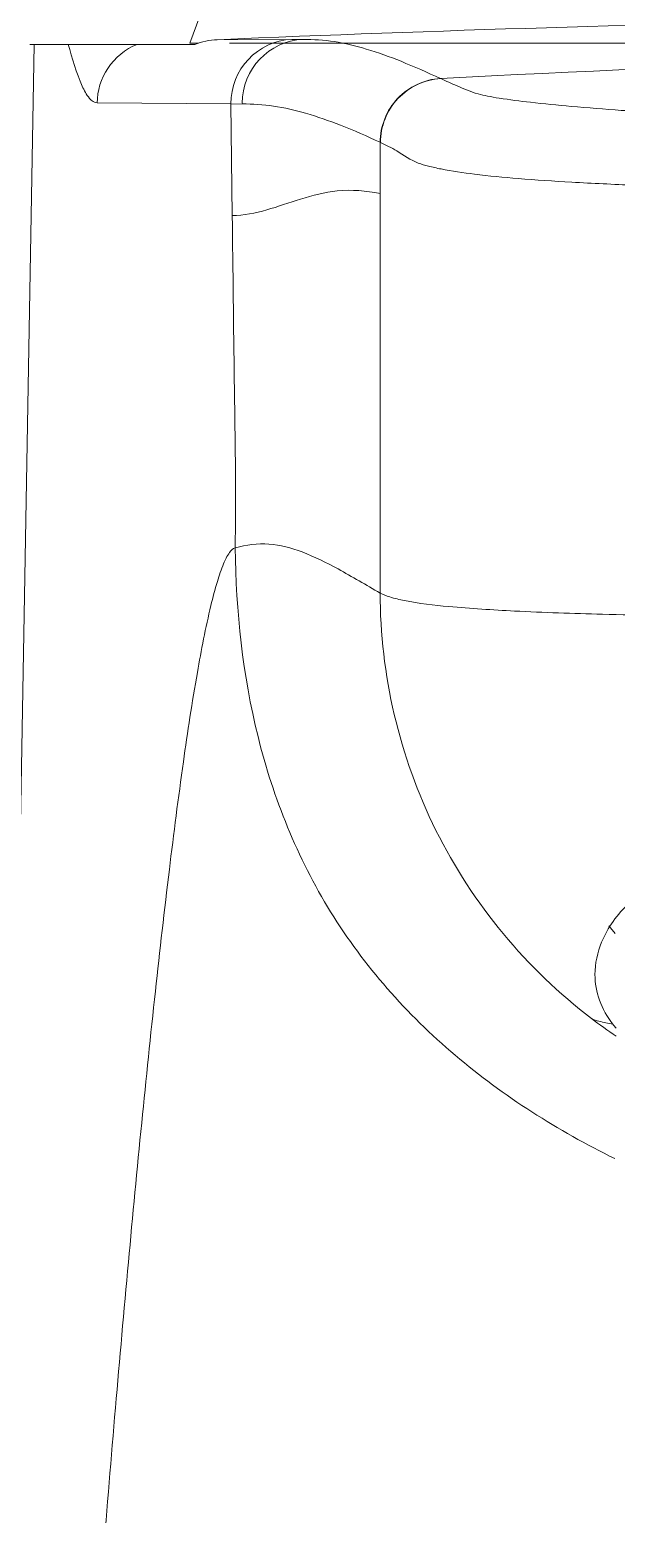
# Model space of a CAD drawing. Header units: millimetres. Extents: x 1931 to 2525, y -1753 to -1333.
# Drawn here: x 2317.28 to 2328.28, y -1610.39 to -1582.51 of the extents above; entities that cross this region are included whole.
import ezdxf

# ---------------------------------------------------------------- set-up
doc = ezdxf.new("R2010")
doc.units = ezdxf.units.MM
doc.header["$LTSCALE"] = 0.1
doc.layers.get('0').update_dxf_attribs({"lineweight": 13})

msp = doc.modelspace()

# ---------------------------------------------------------------- linework, layer by layer
at = {"color": 7, "linetype": 'Continuous'}
for p, q in [((2320.838, -1581.268), (2320.284, -1582.768)), ((2320.444, -1582.768), (2320.284, -1582.768)), ((2320.801, -1582.703), (2322.199, -1582.696)), ((2359.541, -1582.768), (2321.03, -1582.768)), ((2322.408, -1582.696), (2322.199, -1582.696)), ((2317.364, -1582.79), (2316.641, -1624.319)), ((2317.285, -1582.79), (2320.378, -1582.79)), ((2324.991, -1583.433), (2324.986, -1583.431)), ((2321.058, -1583.909), (2318.548, -1583.889)), ((2321.058, -1583.911), (2321.268, -1583.906)), ((2321.082, -1586.003), (2321.058, -1583.909)), ((2323.855, -1584.628), (2323.855, -1593.089)), ((2323.855, -1584.628), (2323.86, -1584.631)), ((2328.142, -1599.34), (2328.26, -1599.483))]:
    msp.add_line(p, q, dxfattribs=at)
for centre, radius, start, end in [((2341.949, -2078.726), 496.474, 91.01521, 92.44134), ((2320.859, -1584.057), 1.355, 92.4769, 110.7821), ((2322.257, -1583.894), 1.199, 92.7782, 180.7347), ((2322.467, -1583.894), 1.199, 92.8039, 180.0456), ((2340.283, -1863.09), 280.075, 89.9999, 93.13001), ((2333.944, -1593.042), 10.104, 232.6807, 235.9288), ((2329.773, -1599.978), 1.967, 217.7594, 220.6611)]:
    msp.add_arc(centre, radius, start, end, dxfattribs=at)
for points, knots in [([(2322.408, -1582.696), (2322.604, -1582.698), (2323.007, -1582.723), (2323.623, -1582.874), (2324.286, -1583.115), (2324.742, -1583.318), (2324.986, -1583.431)], [0, 0, 0, 0, 0.217777, 0.445788, 0.701384, 1, 1, 1, 1]), ([(2318.548, -1583.889), (2318.493, -1583.889), (2318.367, -1583.782), (2318.185, -1583.412), (2318.077, -1583.056), (2318.006, -1582.79)], [0, 0, 0, 0, 0.130825, 0.343342, 1, 1, 1, 1]), ([(2319.299, -1582.79), (2319.079, -1582.879), (2318.693, -1583.192), (2318.551, -1583.663), (2318.548, -1583.889)], [0, 0, 0, 0, 0.512263, 1, 1, 1, 1]), ([(2324.986, -1583.431), (2324.691, -1583.448), (2324.093, -1583.72), (2323.856, -1584.333), (2323.855, -1584.628)], [0, 0, 0, 0, 0.499591, 1, 1, 1, 1]), ([(2324.991, -1583.433), (2324.696, -1583.45), (2324.099, -1583.723), (2323.861, -1584.335), (2323.86, -1584.631)], [0, 0, 0, 0, 0.499578, 1, 1, 1, 1]), ([(2324.991, -1583.434), (2325.093, -1583.48), (2325.324, -1583.578), (2325.61, -1583.71), (2325.881, -1583.765), (2326.208, -1583.822), (2326.733, -1583.887), (2327.496, -1583.962), (2328.429, -1584.036), (2329.518, -1584.106), (2331.249, -1584.198), (2333.697, -1584.289), (2336.891, -1584.358), (2339.129, -1584.373), (2340.284, -1584.373)], [0, 0, 0, 0, 0.021724, 0.049219, 0.060916, 0.075579, 0.113919, 0.164054, 0.225201, 0.296622, 0.376789, 0.563415, 0.774658, 1, 1, 1, 1]), ([(2323.855, -1584.628), (2323.61, -1584.515), (2323.152, -1584.314), (2322.486, -1584.079), (2321.868, -1583.933), (2321.464, -1583.91), (2321.268, -1583.909)], [0, 0, 0, 0, 0.298845, 0.554241, 0.78213, 1, 1, 1, 1]), ([(2340.284, -1585.567), (2339.037, -1585.567), (2336.62, -1585.561), (2333.174, -1585.536), (2330.534, -1585.495), (2328.671, -1585.438), (2327.504, -1585.385), (2326.503, -1585.319), (2325.686, -1585.24), (2325.123, -1585.16), (2324.774, -1585.082), (2324.481, -1585.002), (2324.204, -1584.802), (2323.965, -1584.678), (2323.86, -1584.631)], [0, 0, 0, 0, 0.226071, 0.437925, 0.624618, 0.704556, 0.775618, 0.836372, 0.88621, 0.924467, 0.93921, 0.951113, 0.979231, 1, 1, 1, 1]), ([(2321.083, -1586.003), (2321.3, -1586.001), (2321.738, -1585.913), (2322.37, -1585.679), (2323.079, -1585.5), (2323.593, -1585.533), (2323.855, -1585.593)], [0, 0, 0, 0, 0.230854, 0.466262, 0.715071, 1, 1, 1, 1]), ([(2321.083, -1586.003), (2321.094, -1587.043), (2321.113, -1588.603), (2321.139, -1590.422), (2321.148, -1591.462), (2321.138, -1591.982), (2321.138, -1592.242)], [0, 0, 0, 0, 0.500024, 0.750036, 0.875028, 1, 1, 1, 1]), ([(2317.41, -1628.816), (2317.531, -1626.835), (2317.788, -1622.889), (2318.202, -1617.016), (2318.573, -1612.186), (2318.887, -1608.411), (2319.128, -1605.69), (2319.375, -1603.083), (2319.63, -1600.626), (2319.887, -1598.367), (2320.142, -1596.372), (2320.394, -1594.718), (2320.611, -1593.588), (2320.787, -1592.91), (2320.902, -1592.572), (2321.002, -1592.357), (2321.094, -1592.253), (2321.138, -1592.243)], [0, 0, 0, 0, 0.161499, 0.321923, 0.47925, 0.555828, 0.630242, 0.701621, 0.768967, 0.831305, 0.88669, 0.932721, 0.967486, 0.98023, 0.989813, 0.996288, 1, 1, 1, 1]), ([(2323.855, -1593.091), (2323.593, -1592.938), (2323.118, -1592.658), (2322.435, -1592.31), (2321.775, -1592.133), (2321.342, -1592.183), (2321.138, -1592.242)], [0, 0, 0, 0, 0.310686, 0.56526, 0.783053, 1, 1, 1, 1]), ([(2328.258, -1603.709), (2327.191, -1603.182), (2325.156, -1601.903), (2322.752, -1599.185), (2321.402, -1595.819), (2321.152, -1593.432), (2321.138, -1592.243)], [0, 0, 0, 0, 0.250227, 0.500194, 0.749819, 1, 1, 1, 1]), ([(2327.818, -1601.078), (2326.604, -1600.152), (2324.575, -1597.71), (2323.854, -1594.615), (2323.855, -1593.089)], [0, 0, 0, 0, 0.500048, 1, 1, 1, 1]), ([(2338.869, -1593.557), (2337.788, -1593.557), (2335.72, -1593.558), (2332.802, -1593.552), (2330.267, -1593.533), (2328.17, -1593.498), (2326.513, -1593.442), (2325.274, -1593.364), (2324.491, -1593.277), (2324.063, -1593.178), (2323.911, -1593.123), (2323.855, -1593.089)], [0, 0, 0, 0, 0.215516, 0.412342, 0.581725, 0.720814, 0.830362, 0.912247, 0.968221, 0.986997, 1, 1, 1, 1]), ([(2328.963, -1598.57), (2328.868, -1598.631), (2328.535, -1598.869), (2328.252, -1599.184), (2328.106, -1599.443)], [0, 0, 0, 0, 0.273449, 1, 1, 1, 1]), ([(2328.106, -1599.443), (2328.07, -1599.508), (2327.946, -1599.761), (2327.884, -1600.046), (2327.884, -1600.253)], [0, 0, 0, 0, 0.263522, 1, 1, 1, 1]), ([(2327.884, -1600.253), (2327.884, -1600.416), (2327.943, -1600.753), (2328.113, -1601.047), (2328.218, -1601.183)], [0, 0, 0, 0, 0.487287, 1, 1, 1, 1]), ([(2327.818, -1601.078), (2327.861, -1601.102), (2327.996, -1601.141), (2328.131, -1601.168), (2328.218, -1601.183)], [0, 0, 0, 0, 0.36186, 1, 1, 1, 1]), ([(2329.665, -1607.981), (2329.52, -1608.79), (2329.269, -1610.55), (2328.93, -1613.353), (2328.61, -1616.446), (2328.323, -1619.738), (2328.046, -1623.16), (2327.714, -1627.862), (2327.461, -1631.418), (2327.283, -1633.8)], [0, 0, 0, 0, 0.095094, 0.205567, 0.326564, 0.454749, 0.587708, 0.723682, 1, 1, 1, 1])]:
    msp.add_open_spline(points, degree=3, knots=knots, dxfattribs=at)

doc.saveas('drawing.dxf')
